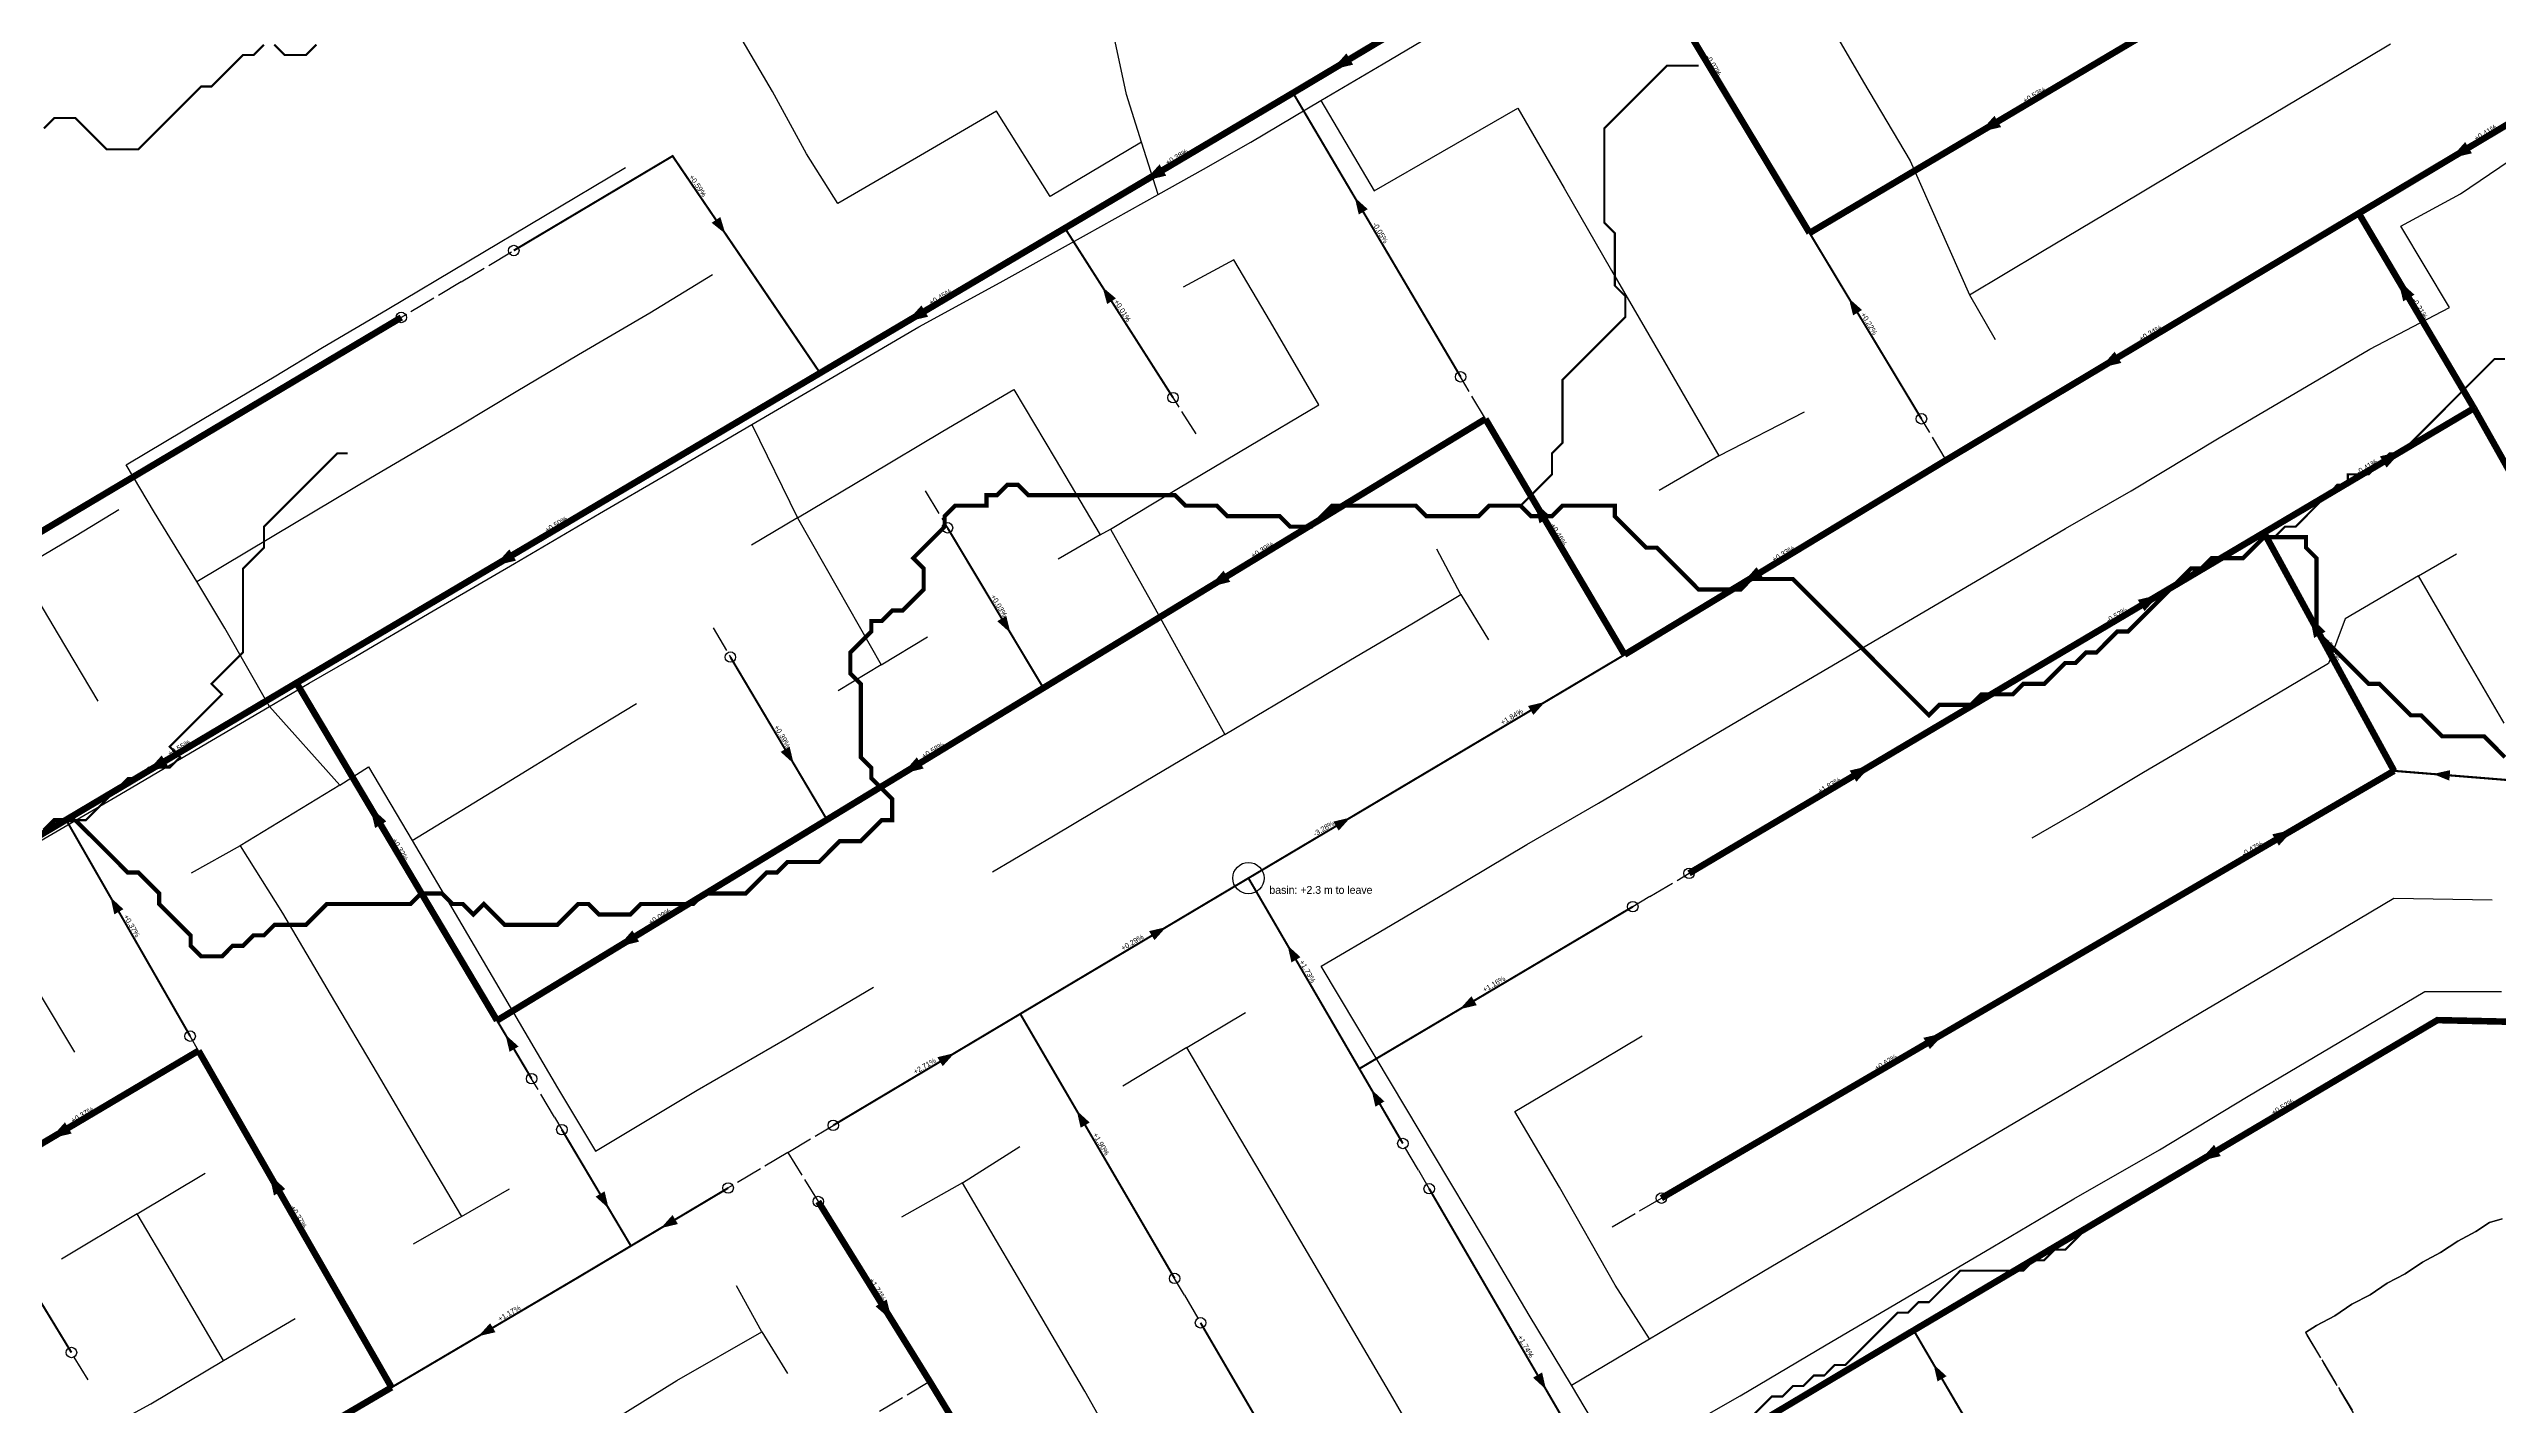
# Model space of a CAD drawing. Header units: metres. Extents: x 442821 to 452274, y 2561971 to 2571293.
# Drawn here: x 445673 to 446609, y 2566633 to 2567151 of the extents above; entities that cross this region are included whole.
import ezdxf
from ezdxf.enums import TextEntityAlignment as Align

# ---------------------------------------------------------------- set-up
doc = ezdxf.new("R2010")
doc.units = ezdxf.units.M
doc.header["$LTSCALE"] = 8
doc.linetypes.add('DASHDOT', pattern=[3.556, 2.54, -0.508, 0, -0.508])
doc.linetypes.add('DASHED', pattern=[1.524, 1.27, -0.254])
for name, color, linetype in [('A_ARROWS', 7, 'Continuous'), ('A_BASINS', 1, 'Continuous'), ('A_BRANCH', 7, 'Continuous'), ('A_BUILT_2006', 252, 'Continuous'), ('A_CATCHMENTS', 7, 'Continuous'), ('A_GRADIENT', 8, 'Continuous'), ('A_HEAD_GAP', 8, 'Continuous'), ('A_HEADS', 8, 'Continuous'), ('A_LATERAL', 7, 'Continuous'), ('A_STREAMS', 5, 'Continuous'), ('A_SUBMAIN', 7, 'Continuous')]:
    doc.layers.add(name, color=color, linetype=linetype)

msp = doc.modelspace()

# ---------------------------------------------------------------- linework, layer by layer
at = {"layer": 'A_ARROWS', "color": 2}
for points in [[(446163.25, 2567142.79), (446168.84, 2567149.03), (446171.4, 2567144.73)], [(446410.79, 2567118.96), (446416.4, 2567125.18), (446418.95, 2567120.88)], [(446590.65, 2567108.93), (446596.23, 2567115.18), (446598.8, 2567110.89)], [(446091.85, 2567100.42), (446097.46, 2567106.65), (446100.01, 2567102.34)], [(446172.02, 2567094.03), (446176.99, 2567089.54), (446173.55, 2567087.5)], [(445931.6, 2567080.16), (445926.35, 2567084.33), (445929.66, 2567086.58)], [(446075.67, 2567059.79), (446080.8, 2567055.47), (446077.43, 2567053.32)], [(446360.8, 2567055.5), (446365.82, 2567051.05), (446362.39, 2567048.99)], [(446570.64, 2567062.5), (446576.86, 2567056.89), (446572.56, 2567054.34)], [(446000.87, 2567046.56), (446006.49, 2567052.79), (446009.03, 2567048.48)], [(446456.73, 2567028.88), (446462.31, 2567035.13), (446464.88, 2567030.84)], [(446571.82, 2566997.1), (446566.21, 2566990.87), (446563.66, 2566995.17)], [(446240.68, 2566977.75), (446246.9, 2566972.14), (446242.59, 2566969.59)], [(445843.44, 2566953.44), (445849.06, 2566959.67), (445851.6, 2566955.36)], [(446116.36, 2566945.22), (446121.89, 2566951.51), (446124.49, 2566947.24)], [(446319.98, 2566946.59), (446325.53, 2566952.87), (446328.12, 2566948.59)], [(446479.32, 2566942.32), (446473.71, 2566936.09), (446471.16, 2566940.39)], [(446040.47, 2566927.75), (446035.47, 2566932.22), (446038.9, 2566934.27)], [(446536.86, 2566934.05), (446542.89, 2566928.23), (446538.5, 2566925.83)], [(446244.74, 2566901.41), (446240.26, 2566896.42), (446238.22, 2566899.86)], [(445710.64, 2566874.74), (445716.24, 2566880.97), (445718.8, 2566876.67)], [(445957.68, 2566877.84), (445952.69, 2566882.32), (445956.13, 2566884.36)], [(445999.19, 2566873.95), (446004.73, 2566880.24), (446007.33, 2566875.97)], [(446369.27, 2566877.14), (446363.66, 2566870.91), (446361.11, 2566875.21)], [(446583.94, 2566873.88), (446590.49, 2566875.36), (446590.16, 2566871.37)], [(445795.83, 2566861.4), (445802.06, 2566855.8), (445797.77, 2566853.25)], [(446170.36, 2566857.24), (446165.88, 2566852.26), (446163.84, 2566855.7)], [(446530.7, 2566852.72), (446525.04, 2566846.53), (446522.53, 2566850.85)], [(445696.7, 2566826.82), (445701.62, 2566822.26), (445698.15, 2566820.27)], [(445890.49, 2566807.83), (445896.03, 2566814.13), (445898.63, 2566809.86)], [(446099.99, 2566815.43), (446095.51, 2566810.44), (446093.46, 2566813.88)], [(446146.35, 2566808.47), (446151.3, 2566803.95), (446147.84, 2566801.93)], [(446212.12, 2566784.06), (446216.61, 2566789.04), (446218.64, 2566785.6)], [(445847.59, 2566774.32), (445852.58, 2566769.84), (445849.14, 2566767.79)], [(446397.4, 2566775.02), (446391.75, 2566768.84), (446389.23, 2566773.16)], [(446019.1, 2566767.3), (446014.62, 2566762.31), (446012.58, 2566765.75)], [(446065.81, 2566745.34), (446070.77, 2566740.82), (446067.31, 2566738.8)], [(446178.42, 2566753.39), (446183.37, 2566748.87), (446179.91, 2566746.85)], [(445673.69, 2566734.67), (445679.3, 2566740.9), (445681.85, 2566736.6)], [(446494.68, 2566726.06), (446500.29, 2566732.29), (446502.84, 2566727.99)], [(445757.33, 2566721.13), (445763.48, 2566715.43), (445759.14, 2566712.95)], [(445887, 2566708.01), (445882.01, 2566712.49), (445885.45, 2566714.54)], [(445906.93, 2566700.49), (445911.4, 2566705.49), (445913.45, 2566702.05)], [(445995.29, 2566665.13), (445988.95, 2566670.61), (445993.2, 2566673.25)], [(445837.22, 2566659.21), (445841.72, 2566664.18), (445843.75, 2566660.74)], [(446245.09, 2566638.86), (446240.14, 2566643.39), (446243.6, 2566645.4)], [(446393.14, 2566648.47), (446398.1, 2566643.96), (446394.65, 2566641.94)]]:
    msp.add_solid(points, dxfattribs=at)
at = {"layer": 'A_BASINS', "color": 1}
msp.add_circle((446131.42, 2566834.12), 6, dxfattribs=at)
at = {"layer": 'A_BRANCH', "color": 2, "linetype": 'DASHED', "const_width": 0.8}
for points in [[(446212.47, 2567025.53), (446148.44, 2567133.95)], [(446388.51, 2567009.5), (446345.77, 2567080.46)], [(445727.12, 2566773.8), (445679.74, 2566856.38)]]:
    msp.add_lwpolyline(points, dxfattribs=at)
at = {"layer": 'A_BRANCH', "color": 2, "const_width": 0.8}
for points in [[(445850.75, 2567073.75), (445911.43, 2567109.83), (445967.76, 2567026.98)], [(446278.23, 2566823.22), (446173.78, 2566761.35)], [(445972.8, 2566739.73), (446044.24, 2566782.28)], [(446103.21, 2566681.29), (446044.24, 2566782.28)], [(446190.4, 2566732.8), (446173.78, 2566761.35)], [(445869.12, 2566738.09), (445895.51, 2566693.69)], [(445932.65, 2566715.81), (445895.51, 2566693.69)]]:
    msp.add_lwpolyline(points, dxfattribs=at)
at = {"layer": 'A_BUILT_2006', "color": 252}
for points in [[(446084.79, 2567133.27), (446076.11, 2567173.87)], [(445949.54, 2567134.51), (445934.6, 2567160.12)], [(446182.92, 2567145.04), (446203.8, 2567157.36)], [(446350.7, 2567164.88), (446366.38, 2567138.05)], [(446549.32, 2567141.73), (446567.68, 2567152.66)], [(446159.11, 2567130.99), (446182.92, 2567145.04)], [(446527.39, 2567128.67), (446549.32, 2567141.73)], [(445962.52, 2567110.73), (445949.54, 2567134.51)], [(446090.55, 2567115.18), (446084.79, 2567133.27)], [(446132.3, 2567115.17), (446159.11, 2567130.99)], [(446159.11, 2567130.99), (446179.39, 2567096.61)], [(446366.38, 2567138.05), (446384.22, 2567107.97)], [(446035.2, 2567127), (446004.56, 2567109.18)], [(446055.69, 2567094.33), (446035.2, 2567127)], [(446205.56, 2567111.59), (446234.38, 2567128.09)], [(446234.38, 2567128.09), (446252.05, 2567097.53)], [(446496.23, 2567110.12), (446527.39, 2567128.67)], [(445974.51, 2567091.7), (445962.52, 2567110.73)], [(446090.55, 2567115.18), (446055.69, 2567094.33)], [(446096.92, 2567095.17), (446090.55, 2567115.18)], [(446114.21, 2567104.81), (446132.3, 2567115.17)], [(446179.39, 2567096.61), (446205.56, 2567111.59)], [(446463.7, 2567090.74), (446496.23, 2567110.12)], [(446594.45, 2567095.41), (446620.54, 2567113.05)], [(445862.24, 2567086.87), (445893.47, 2567105.46)], [(446004.56, 2567109.18), (445974.51, 2567091.7)], [(446096.92, 2567095.17), (446114.21, 2567104.81)], [(446384.22, 2567107.97), (446406.84, 2567056.89)], [(446069.51, 2567079.89), (446096.92, 2567095.17)], [(446252.05, 2567097.53), (446270.14, 2567066.07)], [(446571.64, 2567083.01), (446594.45, 2567095.41)], [(445833.59, 2567069.82), (445862.24, 2567086.87)], [(446434.06, 2567073.1), (446463.7, 2567090.74)], [(446590.2, 2567052.06), (446571.64, 2567083.01)], [(446036.6, 2567061.53), (446069.51, 2567079.89)], [(446406.84, 2567056.89), (446434.06, 2567073.1)], [(445802.38, 2567051.25), (445833.59, 2567069.82)], [(445902.7, 2567049.93), (445926.7, 2567064.55)], [(446125.87, 2567070.18), (446106.42, 2567059.71)], [(446139.79, 2567046.47), (446125.87, 2567070.18)], [(446270.14, 2567066.07), (446288.96, 2567033.71)], [(446005.48, 2567044.56), (446036.6, 2567061.53)], [(446406.84, 2567056.89), (446416.73, 2567039.76)], [(445777.71, 2567036.75), (445802.38, 2567051.25)], [(445875.43, 2567034.07), (445902.7, 2567049.93)], [(446158.34, 2567014.87), (446139.79, 2567046.47)], [(446559.83, 2567036.05), (446590.2, 2567052.06)], [(445759.19, 2567025.54), (445777.71, 2567036.75)], [(445971.11, 2567024.47), (446005.48, 2567044.56)], [(446535.67, 2567021.84), (446559.83, 2567036.05)], [(445851.67, 2567019.94), (445875.43, 2567034.07)], [(446288.96, 2567033.71), (446299.8, 2567014.97)], [(445732.33, 2567009.56), (445759.19, 2567025.54)], [(445830.57, 2567007.25), (445851.67, 2567019.94)], [(445941.68, 2567007.29), (445971.11, 2567024.47)], [(446014.7, 2567004.72), (446041.82, 2567020.72)], [(446041.82, 2567020.72), (446057.56, 2566994.22)], [(446502.26, 2567002.19), (446535.67, 2567021.84)], [(445702.7, 2566991.92), (445732.33, 2567009.56)], [(445796.05, 2566987.01), (445830.57, 2567007.25)], [(445909.3, 2566988.36), (445941.68, 2567007.29)], [(445941.68, 2567007.29), (445959.12, 2566971.64)], [(446131.71, 2566999.02), (446158.34, 2567014.87)], [(446299.8, 2567014.97), (446311.15, 2566995.35)], [(446311.15, 2566995.35), (446343.79, 2567012.15)], [(445986.57, 2566987.98), (446014.7, 2567004.72)], [(446104.74, 2566982.96), (446131.71, 2566999.02)], [(446468.67, 2566982), (446502.26, 2567002.19)], [(445713.48, 2566973.76), (445702.7, 2566991.92)], [(446057.56, 2566994.22), (446074.82, 2566965.15)], [(446311.15, 2566995.35), (446288.28, 2566982.07)], [(445767.63, 2566970.01), (445796.05, 2566987.01)], [(445883.54, 2566973.3), (445909.3, 2566988.36)], [(445959.12, 2566971.64), (445986.57, 2566987.98)], [(446078.65, 2566967.36), (446104.74, 2566982.96)], [(446443.54, 2566967.66), (446468.67, 2566982)], [(445683.53, 2566965), (445699.87, 2566974.85)], [(445729.65, 2566947.39), (445713.48, 2566973.76)], [(445729.65, 2566947.39), (445767.63, 2566970.01)], [(445850.98, 2566954.26), (445883.54, 2566973.3)], [(445959.12, 2566971.64), (445941.63, 2566961.29)], [(445959.12, 2566971.64), (445974.28, 2566945.12)], [(445661.88, 2566952.15), (445683.53, 2566965)], [(446074.82, 2566965.15), (446058.66, 2566955.89)], [(446074.82, 2566965.15), (446078.65, 2566967.36)], [(446078.65, 2566967.36), (446095.03, 2566938.38)], [(446419.94, 2566953.79), (446443.54, 2566967.66)], [(445661.88, 2566952.15), (445676.68, 2566927.16)], [(445819.99, 2566936.14), (445850.98, 2566954.26)], [(446212.59, 2566942.39), (446203.33, 2566959.76)], [(446395.22, 2566939.25), (446419.94, 2566953.79)], [(446578.45, 2566949.52), (446592.91, 2566957.95)], [(445740.35, 2566929.6), (445729.65, 2566947.39)], [(445974.28, 2566945.12), (445991.15, 2566915.61)], [(446193.78, 2566931.26), (446212.59, 2566942.39)], [(446212.59, 2566942.39), (446223.17, 2566925.12)], [(446578.45, 2566949.52), (446550.34, 2566933.13)], [(446596.01, 2566919.28), (446578.45, 2566949.52)], [(445788.71, 2566917.85), (445819.99, 2566936.14)], [(446095.03, 2566938.38), (446107.05, 2566916.47)], [(446368.14, 2566923.33), (446395.22, 2566939.25)], [(446550.34, 2566933.13), (446544.07, 2566916.05)], [(445676.68, 2566927.16), (445691.83, 2566901.72)], [(445757.38, 2566899.64), (445740.35, 2566929.6)], [(445991.15, 2566915.61), (446008.75, 2566926.3)], [(446170.36, 2566917.41), (446193.78, 2566931.26)], [(446343.19, 2566908.66), (446368.14, 2566923.33)], [(445772.54, 2566908.58), (445788.71, 2566917.85)], [(445991.15, 2566915.61), (445974.67, 2566905.6)], [(446107.05, 2566916.47), (446122.37, 2566889.02)], [(446145.57, 2566902.74), (446170.36, 2566917.41)], [(446544.07, 2566916.05), (446521.44, 2566902.74)], [(446611.08, 2566893.33), (446596.01, 2566919.28)], [(445757.38, 2566899.64), (445772.54, 2566908.58)], [(446313.94, 2566891.46), (446343.19, 2566908.66)], [(445731.63, 2566884.48), (445757.38, 2566899.64)], [(445757.38, 2566899.64), (445784.28, 2566869.57)], [(445875.4, 2566887.37), (445897.62, 2566900.75)], [(446122.37, 2566889.02), (446145.57, 2566902.74)], [(446521.44, 2566902.74), (446499.16, 2566889.63)], [(445844.7, 2566868.46), (445875.4, 2566887.37)], [(446122.37, 2566889.02), (446102.55, 2566877.27)], [(446290.64, 2566877.76), (446313.94, 2566891.46)], [(446499.16, 2566889.63), (446473.31, 2566874.43)], [(445700.21, 2566866.11), (445731.63, 2566884.48)], [(445784.28, 2566869.57), (445795.28, 2566876.57)], [(445795.28, 2566876.57), (445811.88, 2566848.46)], [(446102.55, 2566877.27), (446080.56, 2566864.24)], [(446265.08, 2566862.73), (446290.64, 2566877.76)], [(445784.28, 2566869.57), (445746.22, 2566846.43)], [(445811.88, 2566848.46), (445844.7, 2566868.46)], [(446473.31, 2566874.43), (446452.38, 2566861.91)], [(445669.64, 2566848.23), (445700.21, 2566866.11)], [(446080.56, 2566864.24), (446056.88, 2566850.2)], [(446237.7, 2566846.96), (446265.08, 2566862.73)], [(446452.38, 2566861.91), (446430.68, 2566849.34)], [(445811.88, 2566848.46), (445829.68, 2566818.44)], [(446056.88, 2566850.2), (446033.69, 2566836.46)], [(445746.22, 2566846.43), (445727.45, 2566836)], [(445746.22, 2566846.43), (445762.42, 2566820.71)], [(446207.46, 2566828.85), (446237.7, 2566846.96)], [(445762.42, 2566820.71), (445780.6, 2566789.87)], [(446183.49, 2566814.76), (446207.46, 2566828.85)], [(446546.04, 2566812.89), (446568.91, 2566826.41)], [(446568.91, 2566826.41), (446606.53, 2566825.81)], [(445829.68, 2566818.44), (445847.24, 2566788.56)], [(446159.24, 2566800.5), (446183.49, 2566814.76)], [(446523.71, 2566799.67), (446546.04, 2566812.89)], [(445955.22, 2566773.06), (445988.13, 2566792.54)], [(446172.85, 2566777.74), (446159.24, 2566800.5)], [(446495.29, 2566782.86), (446523.71, 2566799.67)], [(445669.83, 2566789.55), (445682.96, 2566767.73)], [(445780.6, 2566789.87), (445798.54, 2566759.47)], [(445847.24, 2566788.56), (445867.48, 2566754.05)], [(446107.93, 2566769.41), (446130.28, 2566782.85)], [(446469.91, 2566767.84), (446495.29, 2566782.86)], [(446547.91, 2566771.42), (446580.8, 2566790.79)], [(446580.8, 2566790.79), (446610.14, 2566790.85)], [(446186.05, 2566755.64), (446172.85, 2566777.74)], [(446258.76, 2566760.16), (446281.88, 2566773.88)], [(445920.8, 2566753.13), (445955.22, 2566773.06)], [(446107.93, 2566769.41), (446083.46, 2566754.69)], [(446124.87, 2566740.6), (446107.93, 2566769.41)], [(446444.92, 2566753.06), (446469.91, 2566767.84)], [(446513.36, 2566750.93), (446547.91, 2566771.42)], [(445798.54, 2566759.47), (445813.96, 2566733.32)], [(446202.15, 2566728.69), (446186.05, 2566755.64)], [(446233.19, 2566745), (446258.76, 2566760.16)], [(445867.48, 2566754.05), (445881.93, 2566729.85)], [(445881.93, 2566729.85), (445920.8, 2566753.13)], [(446417.07, 2566736.58), (446444.92, 2566753.06)], [(446479.5, 2566730.39), (446513.36, 2566750.93)], [(446141.58, 2566712.16), (446124.87, 2566740.6)], [(446250.26, 2566716.14), (446233.19, 2566745)], [(446388.32, 2566719.57), (446417.07, 2566736.58)], [(445813.96, 2566733.32), (445830.73, 2566704.89)], [(446022.15, 2566717.8), (446044.13, 2566731.69)], [(446221.56, 2566696.2), (446202.15, 2566728.69)], [(446446.78, 2566711.61), (446479.5, 2566730.39)], [(445706.94, 2566705.99), (445732.82, 2566721.48)], [(446022.15, 2566717.8), (445998.88, 2566704.71)], [(446035.19, 2566695.61), (446022.15, 2566717.8)], [(446355.89, 2566700.38), (446388.32, 2566719.57)], [(445830.73, 2566704.89), (445849.12, 2566715.43)], [(446156.48, 2566686.81), (446141.58, 2566712.16)], [(446271.54, 2566678.72), (446250.26, 2566716.14)], [(446415.76, 2566693.34), (446446.78, 2566711.61)], [(445706.94, 2566705.99), (445678, 2566688.66)], [(445719.97, 2566683.77), (445706.94, 2566705.99)], [(445830.73, 2566704.89), (445812.35, 2566694.35)], [(446331.66, 2566686.05), (446355.89, 2566700.38)], [(446048.63, 2566672.74), (446035.19, 2566695.61)], [(446238.66, 2566667.28), (446221.56, 2566696.2)], [(446384.81, 2566675.11), (446415.76, 2566693.34)], [(445739.83, 2566649.92), (445719.97, 2566683.77)], [(446171.62, 2566661.06), (446156.48, 2566686.81)], [(446308.69, 2566672.46), (446331.66, 2566686.05)], [(445945.57, 2566660.93), (445935.79, 2566678.44)], [(446068.89, 2566638.26), (446048.63, 2566672.74)], [(446284.56, 2566658.18), (446271.54, 2566678.72)], [(446284.56, 2566658.18), (446308.69, 2566672.46)], [(446352.12, 2566655.87), (446384.81, 2566675.11)], [(445739.83, 2566649.92), (445767.29, 2566665.93)], [(445912.98, 2566642.35), (445945.57, 2566660.93)], [(445945.57, 2566660.93), (445955.3, 2566644.94)], [(446186.54, 2566635.67), (446171.62, 2566661.06)], [(446254.8, 2566640.57), (446238.66, 2566667.28)], [(446254.8, 2566640.57), (446284.56, 2566658.18)], [(446319.24, 2566636.51), (446352.12, 2566655.87)], [(445712.06, 2566633.35), (445739.83, 2566649.92)], [(445882.1, 2566623.07), (445912.98, 2566642.35)], [(445689.23, 2566620.89), (445712.06, 2566633.35)], [(446086, 2566607.92), (446068.89, 2566638.26)], [(446201.73, 2566609.52), (446186.54, 2566635.67)], [(446273.24, 2566609.43), (446254.8, 2566640.57)], [(446296.76, 2566623.56), (446319.24, 2566636.51)]]:
    msp.add_lwpolyline(points, dxfattribs=at)
at = {"layer": 'A_CATCHMENTS', "color": 2, "linetype": 'DASHED'}
msp.add_lwpolyline([(446610.35, 2566704.04), (446605.51, 2566702.6), (446600.32, 2566699.14), (446593.37, 2566695.47), (446586.83, 2566691.12), (446579.89, 2566687.45), (446573.35, 2566683.09), (446566.4, 2566679.42), (446559.87, 2566675.07), (446552.91, 2566671.4), (446546.38, 2566667.05), (446539.43, 2566663.37), (446535.27, 2566660.6), (446578.62, 2566588.13)], dxfattribs=at)
at = {"layer": 'A_CATCHMENTS', "color": 3, "linetype": 'DASHED'}
msp.add_lwpolyline([(446578.62, 2566588.13), (446535.27, 2566660.6), (446539.43, 2566663.37), (446546.38, 2566667.05), (446552.91, 2566671.4), (446559.87, 2566675.07), (446566.4, 2566679.42), (446573.35, 2566683.09), (446579.89, 2566687.45), (446586.83, 2566691.12), (446593.37, 2566695.47), (446600.32, 2566699.14), (446605.51, 2566702.6), (446610.35, 2566704.04)], dxfattribs=at)
at = {"layer": 'A_HEAD_GAP', "color": 8, "linetype": 'DASHED'}
for points in [[(445830.7, 2567061.83), (445850.75, 2567073.75)], [(445830.7, 2567061.83), (445807.78, 2567048.2)], [(446111.46, 2567003.71), (446102.61, 2567017.58)], [(446221.96, 2567009.45), (446212.47, 2567025.53)], [(446397.98, 2566993.77), (446388.51, 2567009.5)], [(446007.96, 2566982.02), (446016.44, 2566967.88)], [(445926.87, 2566929.71), (445933.5, 2566918.54)], [(446284.72, 2566827.06), (446299.74, 2566835.96)], [(446284.72, 2566827.06), (446278.23, 2566823.22)], [(445730.32, 2566768.21), (445727.12, 2566773.8)], [(445866.28, 2566742.88), (445857.56, 2566757.55)], [(445866.28, 2566742.88), (445869.12, 2566738.09)], [(445955.44, 2566729.39), (445972.8, 2566739.73)], [(445955.44, 2566729.39), (445932.65, 2566715.81)], [(445955.44, 2566729.39), (445967.07, 2566710.64)], [(446196.33, 2566722.62), (446190.4, 2566732.8)], [(446196.33, 2566722.62), (446200.46, 2566715.52)], [(446270.31, 2566700.94), (446289.16, 2566711.93)], [(446106.96, 2566674.87), (446103.21, 2566681.29)], [(446106.96, 2566674.87), (446113.11, 2566664.33)], [(445688.12, 2566642.57), (445681.77, 2566653)], [(446009.72, 2566641.87), (445985.26, 2566627.32)]]:
    msp.add_lwpolyline(points, dxfattribs=at)
at = {"layer": 'A_HEADS', "color": 2}
for centre in [(445850.75, 2567073.75), (445807.78, 2567048.2), (446212.47, 2567025.53), (446102.61, 2567017.58), (446388.51, 2567009.5), (446016.44, 2566967.88), (445933.5, 2566918.54), (446299.74, 2566835.96), (446278.23, 2566823.22), (445727.12, 2566773.8), (445857.56, 2566757.55), (445869.12, 2566738.09), (445972.8, 2566739.73), (446190.4, 2566732.8), (445932.65, 2566715.81), (446200.46, 2566715.52), (445967.07, 2566710.64), (446289.16, 2566711.93), (446103.21, 2566681.29), (446113.11, 2566664.33), (445681.77, 2566653)]:
    msp.add_circle(centre, 2, dxfattribs=at)
at = {"layer": 'A_LATERAL', "color": 2, "linetype": 'DASHED', "const_width": 0.8}
for points in [[(446102.61, 2567017.58), (446061.3, 2567082.31)], [(446016.44, 2566967.88), (446053.07, 2566906.72)], [(445933.5, 2566918.54), (445970.39, 2566856.43)], [(446616.25, 2566871.27), (446569.05, 2566875.08)], [(446044.24, 2566782.28), (446131.42, 2566834.12)]]:
    msp.add_lwpolyline(points, dxfattribs=at)
at = {"layer": 'A_LATERAL', "color": 2, "const_width": 0.8}
for points in [[(446190.59, 2566869.25), (446275.11, 2566919.44)], [(446173.78, 2566761.35), (446131.42, 2566834.12)], [(445857.56, 2566757.55), (445844.35, 2566779.77)], [(445681.77, 2566653), (445643.11, 2566716.57)], [(446200.46, 2566715.52), (446271.48, 2566593.52)], [(445895.51, 2566693.69), (445885.68, 2566687.84), (445874.68, 2566681.29), (445804.06, 2566639.67)], [(446113.11, 2566664.33), (446184.74, 2566541.68)], [(446409.6, 2566620.38), (446385.54, 2566661.45)]]:
    msp.add_lwpolyline(points, dxfattribs=at)
at = {"layer": 'A_LATERAL', "color": 2, "linetype": 'DASHDOT', "const_width": 0.8}
msp.add_lwpolyline([(446131.42, 2566834.12), (446190.59, 2566869.25)], dxfattribs=at)
at = {"layer": 'A_STREAMS', "color": 5}
for points, const_width in [([(445755.3, 2567152.38), (445751.3, 2567148.38), (445747.3, 2567148.38), (445743.3, 2567144.37), (445739.3, 2567140.37), (445735.3, 2567136.37), (445731.3, 2567136.37), (445727.3, 2567132.37), (445723.3, 2567128.37), (445719.3, 2567124.37), (445715.3, 2567120.37), (445711.3, 2567116.36), (445707.3, 2567112.36), (445703.3, 2567112.36), (445699.3, 2567112.36), (445695.3, 2567112.36), (445691.3, 2567116.36), (445687.29, 2567120.37), (445683.29, 2567124.37), (445679.29, 2567124.37), (445675.29, 2567124.37), (445671.29, 2567120.37)], 0.8), ([(445775.31, 2567152.38), (445771.31, 2567148.38), (445767.31, 2567148.38), (445763.31, 2567148.38), (445759.3, 2567152.38)], 0.8), ([(446303.38, 2567144.37), (446299.38, 2567144.37), (446295.38, 2567144.37), (446291.38, 2567144.37), (446287.38, 2567140.37), (446283.38, 2567136.37), (446279.38, 2567132.37), (446275.38, 2567128.37), (446271.38, 2567124.37), (446267.37, 2567120.37), (446267.37, 2567116.36), (446267.37, 2567112.36), (446267.37, 2567108.36), (446267.37, 2567104.36), (446267.37, 2567100.36), (446267.37, 2567096.36), (446267.37, 2567092.36), (446267.37, 2567088.35), (446267.37, 2567084.35), (446271.38, 2567080.35), (446271.38, 2567076.35), (446271.38, 2567072.35), (446271.38, 2567068.35), (446271.38, 2567064.35), (446271.38, 2567060.34), (446275.38, 2567056.34), (446275.38, 2567052.34), (446275.38, 2567048.34), (446271.38, 2567044.34), (446267.37, 2567040.34), (446263.37, 2567036.34), (446259.37, 2567032.33), (446255.37, 2567028.33), (446251.37, 2567024.33), (446251.37, 2567020.33), (446251.37, 2567016.33), (446251.37, 2567012.33), (446251.37, 2567008.33), (446251.37, 2567004.32), (446251.37, 2567000.32), (446247.37, 2566996.32), (446247.37, 2566992.32), (446247.37, 2566988.32), (446243.37, 2566984.32), (446239.37, 2566980.32), (446235.37, 2566976.32)], 0.8), ([(446611.42, 2567032.33), (446607.42, 2567032.33), (446603.42, 2567028.33), (446599.42, 2567024.33), (446595.42, 2567020.33), (446591.42, 2567016.33), (446587.42, 2567012.33), (446583.42, 2567008.33), (446579.42, 2567004.32), (446575.42, 2567000.32), (446571.42, 2566996.32), (446567.42, 2566996.32), (446563.42, 2566992.32), (446559.41, 2566988.32), (446555.41, 2566988.32), (446551.41, 2566988.32), (446551.41, 2566984.32), (446547.41, 2566984.32), (446543.41, 2566980.32), (446539.41, 2566976.32), (446535.41, 2566972.31), (446531.41, 2566968.31), (446527.41, 2566968.31), (446523.41, 2566964.31)], 0.8), ([(445787.31, 2566996.32), (445783.31, 2566996.32), (445779.31, 2566992.32), (445775.31, 2566988.32), (445771.31, 2566984.32), (445767.31, 2566980.32), (445763.31, 2566976.32), (445759.3, 2566972.31), (445755.3, 2566968.31), (445755.3, 2566964.31), (445755.3, 2566960.31), (445751.3, 2566956.31), (445747.3, 2566952.31), (445747.3, 2566948.31), (445747.3, 2566944.3), (445747.3, 2566940.3), (445747.3, 2566936.3), (445747.3, 2566932.3), (445747.3, 2566928.3), (445747.3, 2566924.3), (445747.3, 2566920.3), (445743.3, 2566916.29), (445739.3, 2566912.29), (445735.3, 2566908.29), (445739.3, 2566904.29), (445735.3, 2566900.29), (445731.3, 2566896.29), (445727.3, 2566892.29), (445723.3, 2566888.28), (445719.3, 2566884.28), (445723.3, 2566880.28), (445719.3, 2566876.28), (445715.3, 2566876.28), (445711.3, 2566876.28), (445707.3, 2566872.28), (445703.3, 2566872.28), (445699.3, 2566868.28), (445695.3, 2566864.28), (445691.3, 2566860.27), (445687.29, 2566856.27), (445683.29, 2566856.27)], 0.8), ([(446235.37, 2566976.32), (446231.37, 2566976.32), (446227.37, 2566976.32), (446223.37, 2566976.32), (446219.37, 2566972.31), (446215.37, 2566972.31), (446211.37, 2566972.31), (446207.37, 2566972.31), (446203.37, 2566972.31), (446199.37, 2566972.31), (446195.36, 2566976.32), (446191.36, 2566976.32), (446187.36, 2566976.32), (446183.36, 2566976.32), (446179.36, 2566976.32), (446175.36, 2566976.32), (446171.36, 2566976.32), (446167.36, 2566976.32), (446163.36, 2566976.32), (446159.36, 2566972.31), (446155.36, 2566968.31), (446151.36, 2566968.31), (446147.36, 2566968.31), (446143.36, 2566972.31), (446139.36, 2566972.31), (446135.36, 2566972.31), (446131.36, 2566972.31), (446127.36, 2566972.31), (446123.35, 2566972.31), (446119.35, 2566976.32), (446115.35, 2566976.32), (446111.35, 2566976.32), (446107.35, 2566976.32), (446103.35, 2566980.32), (446099.35, 2566980.32), (446095.35, 2566980.32), (446091.35, 2566980.32), (446087.35, 2566980.32), (446083.35, 2566980.32), (446079.35, 2566980.32), (446075.35, 2566980.32), (446071.35, 2566980.32), (446067.35, 2566980.32), (446063.35, 2566980.32), (446059.35, 2566980.32), (446055.35, 2566980.32), (446051.34, 2566980.32), (446047.34, 2566980.32), (446043.34, 2566984.32), (446039.34, 2566984.32), (446035.34, 2566980.32), (446031.34, 2566980.32), (446031.34, 2566976.32), (446027.34, 2566976.32), (446023.34, 2566976.32), (446019.34, 2566976.32), (446015.34, 2566972.31), (446015.34, 2566968.31), (446011.34, 2566964.31), (446007.34, 2566960.31), (446003.34, 2566956.31), (446007.34, 2566952.31), (446007.34, 2566948.31), (446007.34, 2566944.3), (446003.34, 2566940.3), (445999.34, 2566936.3), (445995.34, 2566936.3), (445991.34, 2566932.3), (445987.34, 2566932.3), (445987.34, 2566928.3), (445983.34, 2566924.3), (445979.33, 2566920.3), (445979.33, 2566916.29), (445979.33, 2566912.29), (445983.34, 2566908.29), (445983.34, 2566904.29), (445983.34, 2566900.29), (445983.34, 2566896.29), (445983.34, 2566892.29), (445983.34, 2566888.28), (445983.34, 2566884.28), (445983.34, 2566880.28), (445987.34, 2566876.28), (445987.34, 2566872.28), (445991.34, 2566868.28), (445995.34, 2566864.28), (445995.34, 2566860.27), (445995.34, 2566856.27), (445991.34, 2566856.27), (445987.34, 2566852.27), (445983.34, 2566848.27), (445979.33, 2566848.27), (445975.33, 2566848.27), (445971.33, 2566844.27), (445967.33, 2566840.27), (445963.33, 2566840.27), (445959.33, 2566840.27), (445955.33, 2566840.27), (445951.33, 2566836.27), (445947.33, 2566836.27), (445943.33, 2566832.26), (445939.33, 2566828.26), (445935.33, 2566828.26), (445931.33, 2566828.26), (445927.33, 2566828.26), (445923.33, 2566828.26), (445919.33, 2566824.26), (445915.33, 2566824.26), (445911.33, 2566824.26), (445907.32, 2566824.26), (445903.32, 2566824.26), (445899.32, 2566824.26), (445895.32, 2566820.26), (445891.32, 2566820.26), (445887.32, 2566820.26), (445883.32, 2566820.26), (445879.32, 2566824.26), (445875.32, 2566824.26), (445871.32, 2566820.26), (445867.32, 2566816.26), (445863.32, 2566816.26), (445859.32, 2566816.26), (445855.32, 2566816.26), (445851.32, 2566816.26), (445847.32, 2566816.26), (445843.32, 2566820.26), (445839.32, 2566824.26), (445835.32, 2566820.26), (445831.31, 2566824.26), (445827.31, 2566824.26), (445823.31, 2566828.26), (445819.31, 2566828.26), (445815.31, 2566828.26), (445811.31, 2566824.26), (445807.31, 2566824.26), (445803.31, 2566824.26), (445799.31, 2566824.26), (445795.31, 2566824.26), (445791.31, 2566824.26), (445787.31, 2566824.26), (445783.31, 2566824.26), (445779.31, 2566824.26), (445775.31, 2566820.26), (445771.31, 2566816.26), (445767.31, 2566816.26), (445763.31, 2566816.26), (445759.3, 2566816.26), (445755.3, 2566812.26), (445751.3, 2566812.26), (445747.3, 2566808.26), (445743.3, 2566808.26), (445739.3, 2566804.26), (445735.3, 2566804.26), (445731.3, 2566804.26), (445727.3, 2566808.26), (445727.3, 2566812.26), (445723.3, 2566816.26), (445719.3, 2566820.26), (445715.3, 2566824.26), (445715.3, 2566828.26), (445711.3, 2566832.26), (445707.3, 2566836.27), (445703.3, 2566836.27), (445699.3, 2566840.27), (445695.3, 2566844.27), (445691.3, 2566848.27), (445687.29, 2566852.27), (445683.29, 2566856.27)], 1.6), ([(446523.41, 2566964.31), (446519.41, 2566964.31), (446515.41, 2566960.31), (446511.41, 2566956.31), (446507.41, 2566956.31), (446503.41, 2566956.31), (446499.41, 2566956.31), (446495.41, 2566952.31), (446491.41, 2566952.31), (446487.4, 2566948.31), (446483.4, 2566944.3), (446479.4, 2566940.3), (446475.4, 2566936.3), (446471.4, 2566932.3), (446467.4, 2566928.3), (446463.4, 2566928.3), (446459.4, 2566924.3), (446455.4, 2566920.3), (446451.4, 2566920.3), (446447.4, 2566916.29), (446443.4, 2566916.29), (446439.4, 2566912.29), (446435.4, 2566908.29), (446431.4, 2566908.29), (446427.4, 2566908.29), (446423.4, 2566904.29), (446419.4, 2566904.29), (446415.4, 2566904.29), (446411.39, 2566904.29), (446407.39, 2566900.29), (446403.39, 2566900.29), (446399.39, 2566900.29), (446395.39, 2566900.29), (446391.39, 2566896.29), (446387.39, 2566900.29), (446383.39, 2566904.29), (446379.39, 2566908.29), (446375.39, 2566912.29), (446371.39, 2566916.29), (446367.39, 2566920.3), (446363.39, 2566924.3), (446359.39, 2566928.3), (446355.39, 2566932.3), (446351.39, 2566936.3), (446347.39, 2566940.3), (446343.39, 2566944.3), (446339.38, 2566948.31), (446335.38, 2566948.31), (446331.38, 2566948.31), (446327.38, 2566948.31), (446323.38, 2566948.31), (446319.38, 2566944.3), (446315.38, 2566944.3), (446311.38, 2566944.3), (446307.38, 2566944.3), (446303.38, 2566944.3), (446299.38, 2566948.31), (446295.38, 2566952.31), (446291.38, 2566956.31), (446287.38, 2566960.31), (446283.38, 2566960.31), (446279.38, 2566964.31), (446275.38, 2566968.31), (446271.38, 2566972.31), (446271.38, 2566976.32), (446267.37, 2566976.32), (446263.37, 2566976.32), (446259.37, 2566976.32), (446255.37, 2566976.32), (446251.37, 2566976.32), (446247.37, 2566972.31), (446243.37, 2566972.31), (446239.37, 2566972.31), (446235.37, 2566976.32)], 1.6), ([(446611.42, 2566880.28), (446607.42, 2566884.28), (446603.42, 2566888.28), (446599.42, 2566888.28), (446595.42, 2566888.28), (446591.42, 2566888.28), (446587.42, 2566888.28), (446583.42, 2566892.29), (446579.42, 2566896.29), (446575.42, 2566896.29), (446571.42, 2566900.29), (446567.42, 2566904.29), (446563.42, 2566908.29), (446559.41, 2566908.29), (446555.41, 2566912.29), (446551.41, 2566916.29), (446547.41, 2566920.3), (446543.41, 2566924.3), (446539.41, 2566928.3), (446539.41, 2566932.3), (446539.41, 2566936.3), (446539.41, 2566940.3), (446539.41, 2566944.3), (446539.41, 2566948.31), (446539.41, 2566952.31), (446539.41, 2566956.31), (446535.41, 2566960.31), (446535.41, 2566964.31), (446531.41, 2566964.31), (446527.41, 2566964.31), (446523.41, 2566964.31)], 1.6), ([(445683.29, 2566856.27), (445679.29, 2566856.27), (445675.29, 2566856.27), (445671.29, 2566852.27)], 1.6), ([(446451.4, 2566700.22), (446447.4, 2566696.22), (446443.4, 2566692.22), (446439.4, 2566692.22), (446435.4, 2566688.21), (446431.4, 2566688.21), (446427.4, 2566684.21), (446423.4, 2566684.21), (446419.4, 2566684.21), (446415.4, 2566684.21), (446411.39, 2566684.21), (446407.39, 2566684.21), (446403.39, 2566684.21), (446399.39, 2566680.21), (446395.39, 2566676.21), (446391.39, 2566672.21), (446387.39, 2566672.21), (446383.39, 2566668.21), (446379.39, 2566668.21), (446375.39, 2566664.21), (446371.39, 2566660.2), (446367.39, 2566656.2), (446363.39, 2566652.2), (446359.39, 2566648.2), (446355.39, 2566648.2), (446351.39, 2566644.2), (446347.39, 2566644.2), (446343.39, 2566640.2), (446339.38, 2566640.2), (446335.38, 2566636.2), (446331.38, 2566636.2), (446327.38, 2566632.2), (446323.38, 2566628.19)], 0.8)]:
    msp.add_lwpolyline(points, dxfattribs=dict(at, const_width=const_width))
at = {"layer": 'A_SUBMAIN', "color": 2, "linetype": 'DASHED', "const_width": 2.5}
for points in [[(446345.77, 2567080.46), (446269.76, 2567206.64)], [(446653.99, 2567146.78), (446555.58, 2567087.96)], [(446148.44, 2567133.95), (446061.3, 2567082.31)], [(446061.3, 2567082.31), (445967.76, 2567026.98)], [(446555.58, 2567087.96), (446397.98, 2566993.77)], [(445967.76, 2567026.98), (445767.74, 2566908.66)], [(446221.96, 2567009.45), (446053.07, 2566906.72)], [(446275.11, 2566919.44), (446221.96, 2567009.45)], [(446643.28, 2566936.04), (446599.6, 2567013.55)], [(446397.98, 2566993.77), (446275.11, 2566919.44)], [(446569.05, 2566875.08), (446519.39, 2566966.05)], [(445844.35, 2566779.77), (445767.74, 2566908.66)], [(445679.74, 2566856.38), (445422.16, 2566703.75)], [(445970.39, 2566856.43), (445844.35, 2566779.77)], [(445730.32, 2566768.21), (445643.11, 2566716.57)], [(445804.06, 2566639.67), (445730.32, 2566768.21)], [(445734.37, 2566598.81), (445804.06, 2566639.67)]]:
    msp.add_lwpolyline(points, dxfattribs=at)
at = {"layer": 'A_SUBMAIN', "color": 2, "const_width": 2.5}
for points in [[(446519.09, 2567183.07), (446345.77, 2567080.46)], [(446196.21, 2567162.43), (446148.44, 2567133.95)], [(445807.78, 2567048.2), (445436.13, 2566827.24), (445201.18, 2566933.06)], [(445767.74, 2566908.66), (445679.74, 2566856.38)], [(446053.07, 2566906.72), (445970.39, 2566856.43)], [(446299.74, 2566835.96), (446408.46, 2566900.34)], [(446289.16, 2566711.93), (446462.36, 2566812.89)], [(446682.65, 2566777.73), (446585.64, 2566779.91), (446385.54, 2566661.45)], [(445967.07, 2566710.64), (446009.72, 2566641.87)], [(446385.54, 2566661.45), (446271.48, 2566593.52)], [(446009.72, 2566641.87), (446052.72, 2566571.13)]]:
    msp.add_lwpolyline(points, dxfattribs=at)
at = {"layer": 'A_SUBMAIN', "color": 2, "linetype": 'DASHDOT', "const_width": 2.5}
for points in [[(446599.6, 2567013.55), (446555.58, 2567087.96)], [(446519.39, 2566966.05), (446599.6, 2567013.55)], [(446408.46, 2566900.34), (446519.39, 2566966.05)], [(446462.36, 2566812.89), (446569.05, 2566875.08)]]:
    msp.add_lwpolyline(points, dxfattribs=at)

# ---------------------------------------------------------------- texts
at = {"layer": 'A_BASINS', "color": 1}
msp.add_text('basin: +2.3 m to leave', height=3, dxfattribs=at).set_placement((446139.42, 2566828.12))
at = {"layer": 'A_GRADIENT', "color": 2}
for s, rotation, p in [('-0.07%', 301.06267, (446307.76, 2567143.55)), ('+0.53%', 30.62555, (446432.43, 2567131.76)), ('+0.41%', 30.86598, (446604.78, 2567117.37)), ('+0.38%', 30.65394, (446104.87, 2567108.13)), ('+0.59%', -55.78776, (445919.75, 2567097.59)), ('-0.05%', 300.56185, (446180.45, 2567079.74)), ('+0.45%', 30.60489, (446014.53, 2567054.64)), ('+0.01%', 302.54734, (446081.95, 2567049.94)), ('-0.21%', 300.60619, (446577.59, 2567050.76)), ('+0.22%', 301.06267, (446367.14, 2567044.98)), ('+0.34%', 30.86598, (446476.78, 2567040.87)), ('-0.41%', 30.63702, (446559.49, 2566989.8)), ('+0.50%', 30.60489, (445867.75, 2566967.82)), ('+0.39%', 31.31038, (446137.52, 2566958.09)), ('+0.46%', 300.56185, (446248.54, 2566964.45)), ('+0.33%', 31.17211, (446336.55, 2566956.61)), ('+0.03%', -59.07368, (446034.75, 2566937.3)), ('-0.52%', 30.63702, (446463.92, 2566933.2)), ('+0.46%', 298.63168, (446544.22, 2566920.57)), ('+1.84%', 30.70083, (446232.85, 2566894.35)), ('+0.55%', 30.71628, (445723.74, 2566882.52)), ('+0.39%', -59.29047, (445951.94, 2566887.49)), ('+0.58%', 31.31038, (446011.73, 2566881.58)), ('+1.83%', 30.63702, (446354.1, 2566868.15)), ('+0.32%', 300.72636, (445806.04, 2566844.21)), ('-3.28%', 30.70083, (446161, 2566851.69)), ('-0.47%', 30.23818, (446515.71, 2566843.99)), ('+0.09%', 31.31038, (445907.37, 2566818.1)), ('+0.37%', 299.84186, (445703.43, 2566815.09)), ('+0.29%', 30.73839, (446087.83, 2566808.2)), ('+1.73%', 300.20498, (446152.6, 2566797.74)), ('+1.16%', 30.63702, (446226.01, 2566792.29)), ('+2.71%', 30.77868, (446008.52, 2566761)), ('+0.62%', 30.23818, (446375.76, 2566762.41)), ('+0.37%', 30.63134, (445686.72, 2566742.39)), ('+0.52%', 30.62789, (446527.34, 2566745.4)), ('+1.90%', 300.28358, (446073.73, 2566731.78)), ('+0.37%', 299.84186, (445767.19, 2566703.94)), ('+1.74%', -58.19082, (445988.39, 2566676.26)), ('+1.17%', 30.51127, (445849.82, 2566666.63)), ('+1.74%', -59.79502, (446235.97, 2566654.52))]:
    msp.add_text(s, height=2, rotation=rotation, dxfattribs=at).set_placement(p, align=Align.BOTTOM_CENTER)

doc.saveas('drawing.dxf')
